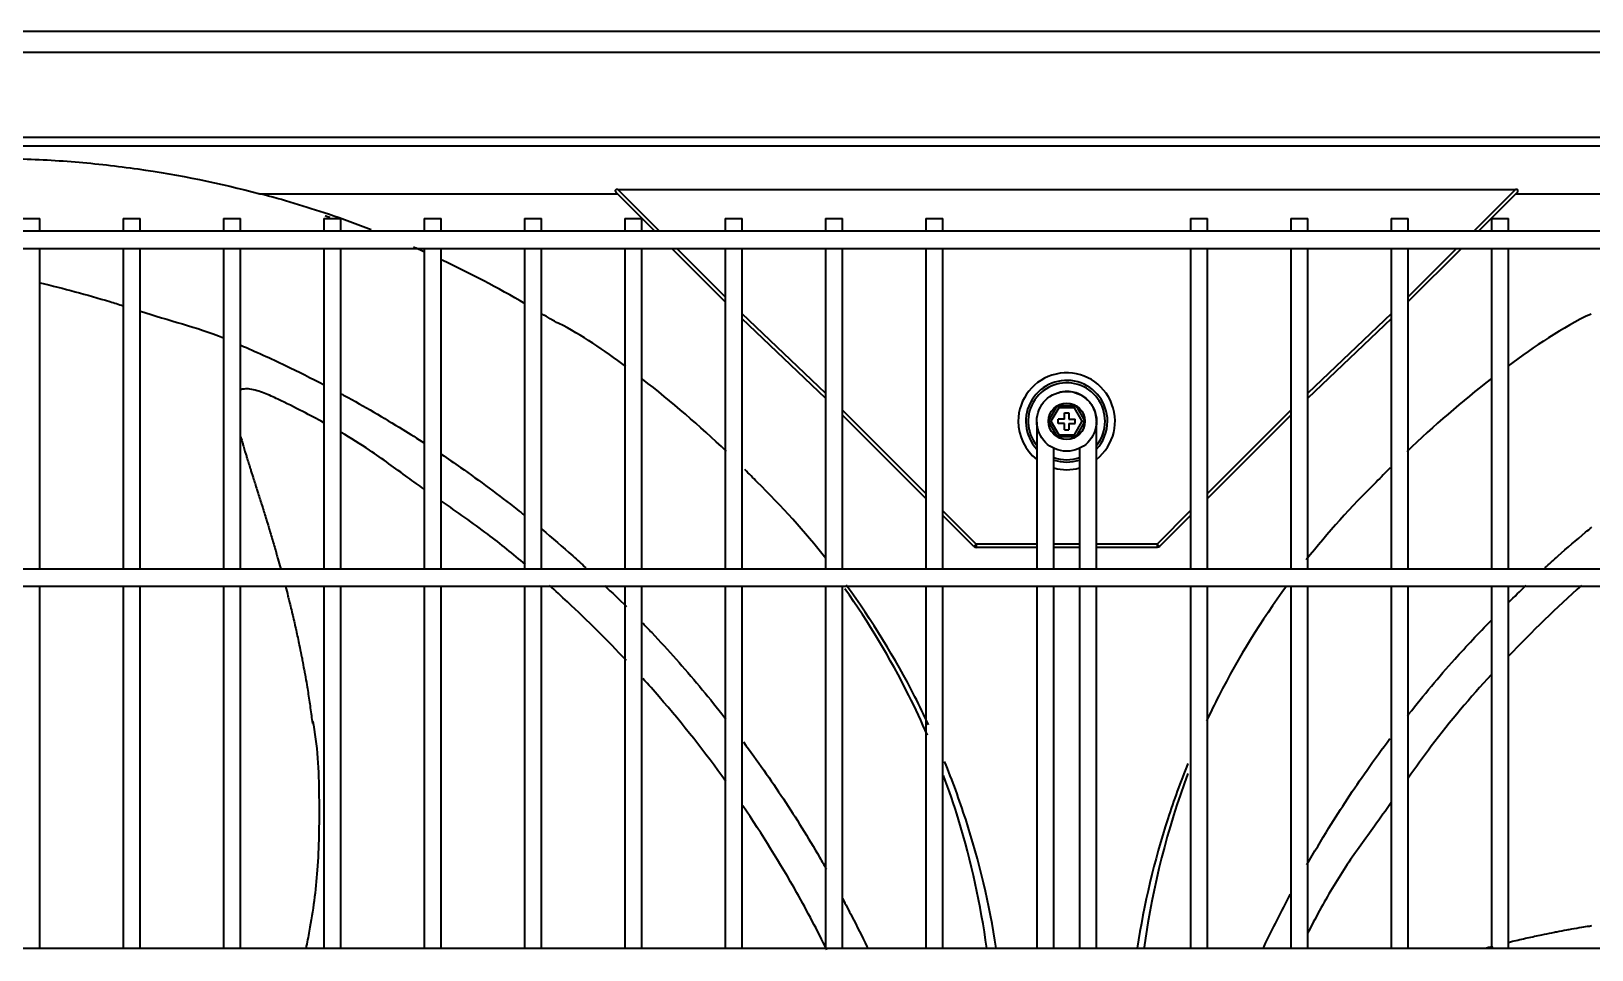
# Model space of a CAD drawing. Extents: x 58467 to 79089, y -33726 to -17391.
# Drawn here: x 78410.26 to 78446.81, y -19275.4 to -19253.9 of the extents above; entities that cross this region are included whole.
import ezdxf

# ---------------------------------------------------------------- set-up
doc = ezdxf.new("R2010")
doc.units = 0
doc.header["$LTSCALE"] = 100
doc.layers.add('+ENTE-ST-DOSEME USTU KONDDRENAJ', color=110, linetype='DOSEMEUSTUKONDENSDRENAJ_LINE', lineweight=40)
doc.linetypes.add('DOSEMEUSTUKONDENSDRENAJ_LINE', pattern='A,300,-40,["CD",Standard,S=15,R=0,X=-35,Y=-7.5],0', length=340)

# ---------------------------------------------------------------- blocks, each defined once
blk = doc.blocks.new('2 KAT SOL')
at = {"color": 3}
for p, q in [((54067.032, -31954.983, -3.539), (54183.081, -31954.983, -3.539)), ((54183.081, -31955.483, -3.539), (54067.032, -31955.483, -3.539)), ((54072.523, -31957.462, -3.539), (54177.681, -31957.462, -3.539)), ((54177.529, -31957.674, -3.539), (54072.675, -31957.674, -3.539)), ((54106.206, -31958.786, -3.539), (54114.576, -31958.786, -3.539)), ((54115.456, -31959.666, -3.539), (54114.556, -31958.766, -3.539)), ((54114.589, -31958.686, -3.539), (54135.615, -31958.686, -3.539)), ((54115.569, -31959.666, -3.539), (54114.589, -31958.686, -3.539)), ((54135.615, -31958.686, -3.539), (54134.635, -31959.666, -3.539)), ((54135.648, -31958.766, -3.539), (54134.748, -31959.666, -3.539)), ((54135.628, -31958.786, -3.539), (54143.998, -31958.786, -3.539)), ((54100.655, -31959.366, -3.539), (54101.055, -31959.366, -3.539)), ((54101.055, -31959.666, -3.539), (54101.055, -31959.366, -3.539)), ((54103.006, -31959.366, -3.539), (54103.006, -31959.666, -3.539)), ((54103.006, -31959.366, -3.539), (54103.406, -31959.366, -3.539)), ((54103.406, -31959.666, -3.539), (54103.406, -31959.366, -3.539)), ((54105.355, -31959.366, -3.539), (54105.355, -31959.666, -3.539)), ((54105.355, -31959.366, -3.539), (54105.755, -31959.366, -3.539)), ((54105.755, -31959.666, -3.539), (54105.755, -31959.366, -3.539)), ((54107.705, -31959.366, -3.539), (54107.705, -31959.666, -3.539)), ((54107.705, -31959.366, -3.539), (54108.105, -31959.366, -3.539)), ((54108.105, -31959.666, -3.539), (54108.105, -31959.366, -3.539)), ((54110.055, -31959.366, -3.539), (54110.055, -31959.666, -3.539)), ((54110.055, -31959.366, -3.539), (54110.455, -31959.366, -3.539)), ((54110.455, -31959.666, -3.539), (54110.455, -31959.366, -3.539)), ((54112.404, -31959.366, -3.539), (54112.404, -31959.666, -3.539)), ((54112.404, -31959.366, -3.539), (54112.804, -31959.366, -3.539)), ((54112.804, -31959.666, -3.539), (54112.804, -31959.366, -3.539)), ((54114.754, -31959.366, -3.539), (54114.754, -31959.666, -3.539)), ((54114.754, -31959.366, -3.539), (54115.154, -31959.366, -3.539)), ((54115.154, -31959.666, -3.539), (54115.154, -31959.366, -3.539)), ((54117.104, -31959.366, -3.539), (54117.104, -31959.666, -3.539)), ((54117.104, -31959.366, -3.539), (54117.503, -31959.366, -3.539)), ((54117.503, -31959.666, -3.539), (54117.503, -31959.366, -3.539)), ((54119.453, -31959.366, -3.539), (54119.453, -31959.666, -3.539)), ((54119.453, -31959.366, -3.539), (54119.853, -31959.366, -3.539)), ((54119.853, -31959.666, -3.539), (54119.853, -31959.366, -3.539)), ((54121.803, -31959.366, -3.539), (54121.803, -31959.666, -3.539)), ((54121.803, -31959.366, -3.539), (54122.203, -31959.366, -3.539)), ((54122.203, -31959.666, -3.539), (54122.203, -31959.366, -3.539)), ((54128.002, -31959.366, -3.539), (54128.002, -31959.666, -3.539)), ((54128.002, -31959.366, -3.539), (54128.402, -31959.366, -3.539)), ((54128.402, -31959.666, -3.539), (54128.402, -31959.366, -3.539)), ((54130.351, -31959.366, -3.539), (54130.351, -31959.666, -3.539)), ((54130.351, -31959.366, -3.539), (54130.751, -31959.366, -3.539)), ((54130.751, -31959.666, -3.539), (54130.751, -31959.366, -3.539)), ((54132.701, -31959.366, -3.539), (54132.701, -31959.666, -3.539)), ((54132.701, -31959.366, -3.539), (54133.101, -31959.366, -3.539)), ((54133.101, -31959.666, -3.539), (54133.101, -31959.366, -3.539)), ((54135.051, -31959.366, -3.539), (54135.051, -31959.666, -3.539)), ((54135.051, -31959.366, -3.539), (54135.451, -31959.366, -3.539)), ((54135.451, -31959.666, -3.539), (54135.451, -31959.366, -3.539)), ((54177.808, -31959.666, -3.539), (54072.353, -31959.666, -3.539)), ((54072.353, -31960.066, -3.539), (54177.808, -31960.066, -3.539)), ((54101.055, -31967.571, -3.539), (54101.055, -31960.066, -3.539)), ((54103.006, -31960.066, -3.539), (54103.006, -31967.571, -3.539)), ((54103.406, -31967.571, -3.539), (54103.406, -31960.066, -3.539)), ((54105.355, -31960.066, -3.539), (54105.355, -31967.571, -3.539)), ((54105.755, -31967.571, -3.539), (54105.755, -31960.066, -3.539)), ((54107.705, -31960.066, -3.539), (54107.705, -31967.571, -3.539)), ((54108.105, -31967.571, -3.539), (54108.105, -31960.066, -3.539)), ((54110.055, -31960.066, -3.539), (54110.055, -31967.571, -3.539)), ((54110.455, -31967.571, -3.539), (54110.455, -31960.066, -3.539)), ((54112.404, -31960.066, -3.539), (54112.404, -31967.571, -3.539)), ((54112.804, -31967.571, -3.539), (54112.804, -31960.066, -3.539)), ((54114.754, -31960.066, -3.539), (54114.754, -31967.571, -3.539)), ((54115.154, -31967.571, -3.539), (54115.154, -31960.066, -3.539)), ((54117.104, -31961.314, -3.539), (54115.856, -31960.066, -3.539)), ((54117.104, -31961.201, -3.539), (54115.969, -31960.066, -3.539)), ((54117.104, -31960.066, -3.539), (54117.104, -31967.571, -3.539)), ((54117.503, -31967.571, -3.539), (54117.503, -31960.066, -3.539)), ((54119.453, -31960.066, -3.539), (54119.453, -31967.571, -3.539)), ((54119.853, -31967.571, -3.539), (54119.853, -31960.066, -3.539)), ((54121.803, -31960.066, -3.539), (54121.803, -31967.571, -3.539)), ((54122.203, -31967.571, -3.539), (54122.203, -31960.066, -3.539)), ((54128.002, -31960.066, -3.539), (54128.002, -31967.571, -3.539)), ((54128.402, -31967.571, -3.539), (54128.402, -31960.066, -3.539)), ((54130.351, -31960.066, -3.539), (54130.351, -31967.571, -3.539)), ((54130.751, -31967.571, -3.539), (54130.751, -31960.066, -3.539)), ((54132.701, -31960.066, -3.539), (54132.701, -31967.571, -3.539)), ((54134.235, -31960.066, -3.539), (54133.101, -31961.2, -3.539)), ((54134.348, -31960.066, -3.539), (54133.101, -31961.313, -3.539)), ((54133.101, -31967.571, -3.539), (54133.101, -31960.066, -3.539)), ((54135.051, -31960.066, -3.539), (54135.051, -31967.571, -3.539)), ((54135.451, -31967.571, -3.539), (54135.451, -31960.066, -3.539)), ((54119.453, -31963.456, -3.539), (54117.503, -31961.6, -3.539)), ((54119.453, -31963.569, -3.539), (54117.504, -31961.714, -3.539)), ((54132.701, -31961.6, -3.539), (54130.751, -31963.455, -3.539)), ((54132.701, -31961.713, -3.539), (54130.751, -31963.569, -3.539)), ((54124.677, -31964.113, -3.539), (54124.889, -31963.745, -3.539)), ((54124.889, -31963.745, -3.539), (54125.314, -31963.745, -3.539)), ((54124.889, -31963.745, -3.539), (54124.918, -31963.795, -3.539)), ((54125.286, -31963.795, -3.539), (54125.314, -31963.745, -3.539)), ((54125.314, -31963.745, -3.539), (54125.527, -31964.113, -3.539)), ((54121.803, -31965.806, -3.539), (54119.853, -31963.856, -3.539)), ((54121.803, -31965.919, -3.539), (54119.853, -31963.969, -3.539)), ((54124.889, -31964.481, -3.539), (54124.677, -31964.113, -3.539)), ((54124.677, -31964.113, -3.539), (54124.735, -31964.113, -3.539)), ((54124.918, -31963.795, -3.539), (54124.735, -31964.113, -3.539)), ((54124.735, -31964.113, -3.539), (54124.918, -31964.431, -3.539)), ((54125.052, -31964.063, -3.539), (54124.902, -31964.063, -3.539)), ((54124.902, -31964.163, -3.539), (54124.902, -31964.063, -3.539)), ((54125.286, -31963.795, -3.539), (54124.918, -31963.795, -3.539)), ((54125.052, -31963.913, -3.539), (54125.152, -31963.913, -3.539)), ((54125.052, -31964.063, -3.539), (54125.052, -31963.913, -3.539)), ((54125.152, -31963.913, -3.539), (54125.152, -31964.063, -3.539)), ((54125.152, -31964.063, -3.539), (54125.302, -31964.063, -3.539)), ((54125.469, -31964.113, -3.539), (54125.286, -31963.795, -3.539)), ((54125.286, -31964.431, -3.539), (54125.469, -31964.113, -3.539)), ((54125.302, -31964.163, -3.539), (54125.302, -31964.063, -3.539)), ((54125.527, -31964.113, -3.539), (54125.314, -31964.481, -3.539)), ((54125.469, -31964.113, -3.539), (54125.527, -31964.113, -3.539)), ((54130.352, -31963.855, -3.539), (54128.402, -31965.805, -3.539)), ((54130.352, -31963.969, -3.539), (54128.402, -31965.918, -3.539)), ((54124.402, -31964.131, -3.539), (54124.402, -31965.506, -3.539)), ((54124.889, -31964.481, -3.539), (54124.918, -31964.431, -3.539)), ((54125.314, -31964.481, -3.539), (54124.889, -31964.481, -3.539)), ((54125.052, -31964.163, -3.539), (54124.902, -31964.163, -3.539)), ((54124.918, -31964.431, -3.539), (54125.286, -31964.431, -3.539)), ((54125.052, -31964.313, -3.539), (54125.052, -31964.163, -3.539)), ((54125.052, -31964.313, -3.539), (54125.152, -31964.313, -3.539)), ((54125.152, -31964.163, -3.539), (54125.152, -31964.313, -3.539)), ((54125.152, -31964.163, -3.539), (54125.302, -31964.163, -3.539)), ((54125.286, -31964.431, -3.539), (54125.314, -31964.481, -3.539)), ((54125.802, -31965.506, -3.539), (54125.802, -31964.127, -3.539)), ((54124.802, -31965.506, -3.539), (54124.802, -31964.745, -3.539)), ((54125.402, -31964.745, -3.539), (54125.402, -31965.506, -3.539)), ((54124.402, -31965.506, -3.539), (54124.402, -31965.788, -3.539)), ((54124.802, -31965.788, -3.539), (54124.802, -31965.506, -3.539)), ((54125.402, -31965.298, -3.539), (54125.402, -31967.571, -3.539)), ((54125.802, -31967.571, -3.539), (54125.802, -31965.298, -3.539)), ((54124.402, -31965.788, -3.539), (54124.402, -31966.154, -3.539)), ((54124.402, -31965.788, -3.539), (54124.402, -31965.788, -3.539)), ((54124.802, -31966.154, -3.539), (54124.802, -31965.788, -3.539)), ((54125.402, -31965.788, -3.539), (54125.402, -31966.154, -3.539)), ((54125.802, -31966.154, -3.539), (54125.802, -31965.788, -3.539)), ((54122.985, -31966.988, -3.539), (54122.203, -31966.206, -3.539)), ((54122.929, -31967.045, -3.539), (54122.203, -31966.319, -3.539)), ((54124.402, -31966.154, -3.539), (54124.402, -31966.437, -3.539)), ((54124.402, -31966.154, -3.539), (54124.402, -31966.154, -3.539)), ((54124.802, -31966.437, -3.539), (54124.802, -31966.154, -3.539)), ((54128.002, -31966.205, -3.539), (54127.219, -31966.988, -3.539)), ((54128.002, -31966.318, -3.539), (54127.275, -31967.045, -3.539)), ((54124.402, -31966.437, -3.539), (54124.402, -31967.571, -3.539)), ((54124.802, -31967.571, -3.539), (54124.802, -31966.437, -3.539)), ((54122.929, -31967.045, -3.539), (54122.985, -31966.988, -3.539)), ((54124.402, -31966.988, -3.539), (54122.985, -31966.988, -3.539)), ((54122.985, -31966.988, -3.539), (54122.985, -31967.068, -3.539)), ((54125.402, -31966.988, -3.539), (54124.802, -31966.988, -3.539)), ((54127.219, -31966.988, -3.539), (54125.802, -31966.988, -3.539)), ((54127.219, -31966.988, -3.539), (54127.219, -31967.068, -3.539)), ((54127.219, -31966.988, -3.539), (54127.275, -31967.045, -3.539)), ((54124.402, -31967.068, -3.539), (54122.985, -31967.068, -3.539)), ((54125.402, -31967.068, -3.539), (54124.802, -31967.068, -3.539)), ((54127.219, -31967.068, -3.539), (54125.802, -31967.068, -3.539)), ((54184.216, -31967.571, -3.539), (54065.854, -31967.571, -3.539)), ((54065.854, -31967.971, -3.539), (54184.216, -31967.971, -3.539)), ((54101.055, -31976.45, -3.539), (54101.055, -31967.971, -3.539)), ((54103.006, -31967.971, -3.539), (54103.006, -31976.45, -3.539)), ((54103.406, -31976.45, -3.539), (54103.406, -31967.971, -3.539)), ((54105.355, -31967.971, -3.539), (54105.355, -31976.45, -3.539)), ((54105.755, -31976.45, -3.539), (54105.755, -31967.971, -3.539)), ((54107.705, -31967.971, -3.539), (54107.705, -31976.45, -3.539)), ((54108.105, -31976.45, -3.539), (54108.105, -31967.971, -3.539)), ((54110.055, -31967.971, -3.539), (54110.055, -31976.45, -3.539)), ((54110.455, -31976.45, -3.539), (54110.455, -31967.971, -3.539)), ((54112.404, -31967.971, -3.539), (54112.404, -31976.45, -3.539)), ((54112.804, -31976.45, -3.539), (54112.804, -31967.971, -3.539)), ((54114.754, -31967.971, -3.539), (54114.754, -31976.45, -3.539)), ((54115.154, -31976.45, -3.539), (54115.154, -31967.971, -3.539)), ((54117.104, -31967.971, -3.539), (54117.104, -31976.45, -3.539)), ((54117.503, -31976.45, -3.539), (54117.503, -31967.971, -3.539)), ((54119.453, -31967.971, -3.539), (54119.453, -31976.45, -3.539)), ((54119.853, -31976.45, -3.539), (54119.853, -31967.971, -3.539)), ((54121.803, -31967.971, -3.539), (54121.803, -31976.45, -3.539)), ((54122.203, -31976.45, -3.539), (54122.203, -31967.971, -3.539)), ((54124.402, -31967.971, -3.539), (54124.402, -31976.45, -3.539)), ((54124.802, -31976.45, -3.539), (54124.802, -31967.971, -3.539)), ((54125.402, -31967.971, -3.539), (54125.402, -31976.449, -3.539)), ((54125.802, -31976.449, -3.539), (54125.802, -31967.971, -3.539)), ((54128.002, -31967.971, -3.539), (54128.002, -31976.45, -3.539)), ((54128.402, -31976.45, -3.539), (54128.402, -31967.971, -3.539)), ((54130.351, -31967.971, -3.539), (54130.351, -31976.45, -3.539)), ((54130.751, -31976.45, -3.539), (54130.751, -31967.971, -3.539)), ((54132.701, -31967.971, -3.539), (54132.701, -31976.45, -3.539)), ((54133.101, -31976.45, -3.539), (54133.101, -31967.971, -3.539)), ((54135.051, -31967.971, -3.539), (54135.051, -31976.45, -3.539)), ((54135.451, -31976.45, -3.539), (54135.451, -31967.971, -3.539)), ((54184.216, -31976.45, -3.539), (54065.854, -31976.45, -3.539))]:
    blk.add_line(p, q, dxfattribs=at)
for radius in [0.7, 0.425, 0.425]:
    blk.add_circle((54125.102, -31964.113, -3.539), radius, dxfattribs=at)
for centre, radius, start, end in [((54125.102, -31964.113, -3.539), 1.133, 308.1431, 180), ((54125.102, -31964.113, -3.539), 0.956, 0, 222.9805), ((54125.102, -31964.113, -3.539), 0.9, 0, 218.9644), ((54125.102, -31964.113, -3.539), 1.133, 180, 231.8625), ((54125.102, -31964.113, -3.539), 0.9, 321.0412, 0), ((54125.102, -31964.113, -3.539), 0.956, 317.0194, 0), ((54125.102, -31964.113, -3.539), 0.9, 250.5432, 289.4569), ((54125.102, -31964.113, -3.539), 0.956, 251.7356, 288.2642), ((54125.102, -31964.113, -3.539), 1.133, 254.6607, 285.3394), ((54122.985, -31966.988, -3.539), 0.08, 225, 270)]:
    blk.add_arc(centre, radius, start, end, dxfattribs=at)
at = {"color": 3, "extrusion": (0, 0, -1)}
blk.add_arc((-54127.219, -31966.988, 3.539), 0.08, 225, 270, dxfattribs=at)
at = {"color": 3}
for centre, major_axis, start_param, end_param in [((54114.669, -31958.766, -3.539), (0.137, -0.057), 2.356194, 3.926991), ((54135.535, -31958.766, -3.539), (0.137, 0.057), -0.785398, 0.785398)]:
    blk.add_ellipse(centre, major_axis=major_axis, ratio=0.414214, start_param=start_param, end_param=end_param, dxfattribs=at)
for points, knots in [([(54094.406, -31957.887, -3.539), (54095.403, -31957.893, -3.539), (54096.4, -31957.903, -3.539), (54097.896, -31957.922, -3.539), (54098.394, -31957.929, -3.539), (54099.391, -31957.946, -3.539), (54099.889, -31957.953, -3.539), (54100.886, -31957.977, -3.539), (54101.385, -31958.001, -3.539), (54102.375, -31958.082, -3.539), (54102.864, -31958.138, -3.539), (54104.319, -31958.346, -3.539), (54105.271, -31958.54, -3.539), (54106.206, -31958.786, -3.539)], [0, 0, 0, 0, 0.25, 0.25, 0.375, 0.375, 0.5, 0.5, 0.625, 0.625, 0.75, 0.75, 1, 1, 1, 1]), ([(54101.063, -31960.873, -3.539), (54101.611, -31961.003, -3.539), (54102.261, -31961.178, -3.539), (54102.905, -31961.376, -3.539), (54103.009, -31961.408, -3.539)], [0, 0, 0, 0, 0.838104, 1, 1, 1, 1]), ([(54114.779, -31962.829, -3.539), (54114.269, -31962.449, -3.539), (54113.745, -31962.089, -3.539), (54113.076, -31961.759, -3.539), (54112.944, -31961.677, -3.539), (54112.811, -31961.596, -3.539)], [0, 0, 0, 0, 0.803702, 0.803702, 1, 1, 1, 1]), ([(54105.761, -31962.333, -3.539), (54106.113, -31962.484, -3.539), (54106.768, -31962.781, -3.539), (54107.412, -31963.102, -3.539), (54107.711, -31963.257, -3.539)], [0, 0, 0, 0, 0.53182, 1, 1, 1, 1]), ([(54107.706, -31964.146, -3.539), (54107.543, -31964.058, -3.539), (54107.188, -31963.872, -3.539), (54106.725, -31963.639, -3.539), (54106.313, -31963.449, -3.539), (54106.042, -31963.36, -3.539), (54105.849, -31963.352, -3.539), (54105.78, -31963.367, -3.539), (54105.754, -31963.377, -3.539)], [0, 0, 0, 0, 0.264162, 0.571071, 0.733206, 0.891725, 0.957075, 1, 1, 1, 1]), ([(54108.108, -31963.468, -3.539), (54108.134, -31963.482, -3.539), (54108.623, -31963.748, -3.539), (54109.279, -31964.128, -3.539), (54109.895, -31964.518, -3.539), (54110.064, -31964.627, -3.539)], [0, 0, 0, 0, 0.038243, 0.734735, 1, 1, 1, 1]), ([(54125.802, -31964.113, -3.539), (54125.801, -31964.051, -3.539), (54125.787, -31963.939, -3.539), (54125.711, -31963.744, -3.539), (54125.569, -31963.572, -3.539), (54125.381, -31963.462, -3.539), (54125.197, -31963.412, -3.539), (54125.038, -31963.411, -3.539), (54124.937, -31963.44, -3.539), (54124.901, -31963.455, -3.539)], [0, 0, 0, 0, 0.137285, 0.262147, 0.473488, 0.63553, 0.754235, 0.906368, 1, 1, 1, 1]), ([(54105.75, -31964.448, -3.539), (54105.755, -31964.466, -3.539), (54105.771, -31964.521, -3.539), (54105.795, -31964.604, -3.539), (54105.826, -31964.711, -3.539), (54105.855, -31964.806, -3.539), (54105.884, -31964.903, -3.539), (54105.915, -31965.002, -3.539), (54105.951, -31965.117, -3.539), (54105.988, -31965.235, -3.539), (54106.021, -31965.34, -3.539), (54106.055, -31965.446, -3.539), (54106.094, -31965.569, -3.539), (54106.134, -31965.695, -3.539), (54106.173, -31965.818, -3.539), (54106.213, -31965.946, -3.539), (54106.254, -31966.076, -3.539), (54106.296, -31966.208, -3.539), (54106.337, -31966.343, -3.539), (54106.379, -31966.479, -3.539), (54106.421, -31966.617, -3.539), (54106.463, -31966.755, -3.539), (54106.509, -31966.911, -3.539), (54106.555, -31967.068, -3.539), (54106.596, -31967.209, -3.539), (54106.641, -31967.368, -3.539), (54106.673, -31967.483, -3.539), (54106.695, -31967.562, -3.539), (54106.697, -31967.57, -3.539)], [0, 0, 0, 0, 0.021221, 0.066801, 0.097188, 0.142768, 0.173155, 0.203541, 0.249122, 0.294702, 0.325088, 0.355475, 0.401055, 0.446635, 0.477022, 0.522602, 0.568182, 0.598569, 0.644149, 0.689729, 0.720116, 0.765696, 0.811276, 0.856856, 0.902436, 0.932823, 0.993597, 1, 1, 1, 1]), ([(54110.059, -31965.703, -3.539), (54109.93, -31965.612, -3.539), (54109.503, -31965.311, -3.539), (54108.872, -31964.839, -3.539), (54108.337, -31964.507, -3.539), (54108.111, -31964.375, -3.539)], [0, 0, 0, 0, 0.202389, 0.669659, 1, 1, 1, 1]), ([(54110.457, -31964.886, -3.539), (54110.608, -31964.987, -3.539), (54111.213, -31965.401, -3.539), (54111.863, -31965.884, -3.539), (54112.355, -31966.274, -3.539), (54112.414, -31966.321, -3.539)], [0, 0, 0, 0, 0.224879, 0.906883, 1, 1, 1, 1]), ([(54112.429, -31967.466, -3.539), (54112.142, -31967.223, -3.539), (54111.505, -31966.71, -3.539), (54110.829, -31966.239, -3.539), (54110.463, -31965.984, -3.539)], [0, 0, 0, 0, 0.462065, 1, 1, 1, 1]), ([(54112.81, -31966.642, -3.539), (54113.055, -31966.845, -3.539), (54113.403, -31967.144, -3.539), (54113.742, -31967.452, -3.539), (54113.844, -31967.547, -3.539)], [0, 0, 0, 0, 0.695118, 1, 1, 1, 1]), ([(54136.299, -31967.545, -3.539), (54136.403, -31967.451, -3.539), (54136.718, -31967.168, -3.539), (54137.085, -31966.851, -3.539), (54137.351, -31966.631, -3.539), (54137.398, -31966.592, -3.539)], [0, 0, 0, 0, 0.288093, 0.872679, 1, 1, 1, 1]), ([(54106.805, -31967.971, -3.539), (54106.806, -31967.975, -3.539), (54106.826, -31968.052, -3.539), (54106.856, -31968.166, -3.539), (54106.898, -31968.334, -3.539), (54106.935, -31968.486, -3.539), (54106.977, -31968.658, -3.539), (54107.017, -31968.832, -3.539), (54107.056, -31969.005, -3.539), (54107.094, -31969.177, -3.539), (54107.135, -31969.37, -3.539), (54107.17, -31969.543, -3.539), (54107.208, -31969.736, -3.539), (54107.237, -31969.892, -3.539), (54107.272, -31970.086, -3.539), (54107.303, -31970.262, -3.539), (54107.335, -31970.459, -3.539), (54107.363, -31970.639, -3.539), (54107.389, -31970.82, -3.539), (54107.414, -31971.003, -3.539), (54107.43, -31971.124, -3.539), (54107.438, -31971.184, -3.539)], [0, 0, 0, 0, 0.003613, 0.076073, 0.112302, 0.166647, 0.220991, 0.275335, 0.32968, 0.384024, 0.438368, 0.510827, 0.547057, 0.619516, 0.655746, 0.728205, 0.782549, 0.836893, 0.891238, 0.945582, 1, 1, 1, 1]), ([(54114.79, -31969.713, -3.539), (54114.349, -31969.245, -3.539), (54113.756, -31968.656, -3.539), (54113.133, -31968.083, -3.539), (54112.992, -31967.957, -3.539)], [0, 0, 0, 0, 0.777017, 1, 1, 1, 1]), ([(54121.841, -31971.463, -3.539), (54121.704, -31971.147, -3.539), (54121.559, -31970.835, -3.539), (54120.971, -31969.659, -3.539), (54120.472, -31968.829, -3.539), (54119.91, -31968.037, -3.539)], [0, 0, 0, 0, 0.260427, 0.260427, 1, 1, 1, 1]), ([(54121.869, -31971.217, -3.539), (54121.767, -31970.997, -3.539), (54121.66, -31970.778, -3.539), (54121.085, -31969.654, -3.539), (54120.543, -31968.775, -3.539), (54119.942, -31967.952, -3.539)], [0, 0, 0, 0, 0.192969, 0.192969, 1, 1, 1, 1]), ([(54130.248, -31967.969, -3.539), (54129.658, -31968.779, -3.539), (54129.131, -31969.635, -3.539), (54128.568, -31970.731, -3.539), (54128.472, -31970.927, -3.539), (54128.379, -31971.124, -3.539)], [0, 0, 0, 0, 0.823029, 0.823029, 1, 1, 1, 1]), ([(54115.169, -31968.835, -3.539), (54115.241, -31968.909, -3.539), (54115.508, -31969.187, -3.539), (54115.956, -31969.678, -3.539), (54116.504, -31970.312, -3.539), (54116.888, -31970.784, -3.539), (54117.091, -31971.043, -3.539), (54117.123, -31971.084, -3.539)], [0, 0, 0, 0, 0.10453, 0.387673, 0.668723, 0.947676, 1, 1, 1, 1]), ([(54133.083, -31971.006, -3.539), (54133.095, -31970.991, -3.539), (54133.451, -31970.539, -3.539), (54134.085, -31969.778, -3.539), (54134.753, -31969.073, -3.539), (54135.04, -31968.774, -3.539)], [0, 0, 0, 0, 0.019072, 0.581193, 1, 1, 1, 1]), ([(54117.119, -31972.541, -3.539), (54116.636, -31971.868, -3.539), (54116, -31971.059, -3.539), (54115.307, -31970.276, -3.539), (54115.177, -31970.133, -3.539)], [0, 0, 0, 0, 0.816114, 1, 1, 1, 1]), ([(54135.044, -31970.046, -3.539), (54134.556, -31970.577, -3.539), (54133.883, -31971.364, -3.539), (54133.277, -31972.214, -3.539), (54133.098, -31972.468, -3.539)], [0, 0, 0, 0, 0.70386, 1, 1, 1, 1]), ([(54107.444, -31971.132, -3.539), (54107.45, -31971.162, -3.539), (54107.568, -31971.775, -3.539), (54107.604, -31972.945, -3.539), (54107.586, -31974.558, -3.539), (54107.436, -31975.71, -3.539), (54107.312, -31976.317, -3.539), (54107.282, -31976.452, -3.539)], [0, 0, 0, 0, 0.017033, 0.353101, 0.655124, 0.923021, 1, 1, 1, 1]), ([(54117.531, -31971.619, -3.539), (54117.694, -31971.837, -3.539), (54118.012, -31972.277, -3.539), (54118.469, -31972.948, -3.539), (54118.904, -31973.628, -3.539), (54119.236, -31974.179, -3.539), (54119.423, -31974.504, -3.539), (54119.477, -31974.598, -3.539)], [0, 0, 0, 0, 0.229373, 0.457693, 0.68426, 0.909075, 1, 1, 1, 1]), ([(54130.726, -31974.498, -3.539), (54130.893, -31974.206, -3.539), (54131.342, -31973.453, -3.539), (54131.994, -31972.467, -3.539), (54132.491, -31971.783, -3.539), (54132.674, -31971.539, -3.539)], [0, 0, 0, 0, 0.284794, 0.741705, 1, 1, 1, 1]), ([(54123.452, -31976.447, -3.539), (54123.294, -31975.42, -3.539), (54123.054, -31974.407, -3.539), (54122.59, -31972.973, -3.539), (54122.425, -31972.522, -3.539), (54122.244, -31972.077, -3.539)], [0, 0, 0, 0, 0.681342, 0.681342, 1, 1, 1, 1]), ([(54127.94, -31972.127, -3.539), (54127.768, -31972.553, -3.539), (54127.611, -31972.985, -3.539), (54127.152, -31974.404, -3.539), (54126.912, -31975.411, -3.539), (54126.753, -31976.443, -3.539)], [0, 0, 0, 0, 0.306385, 0.306385, 1, 1, 1, 1]), ([(54123.23, -31976.448, -3.539), (54123.092, -31975.429, -3.539), (54122.873, -31974.424, -3.539), (54122.463, -31973.089, -3.539), (54122.346, -31972.746, -3.539), (54122.22, -31972.405, -3.539)], [0, 0, 0, 0, 0.742253, 0.742253, 1, 1, 1, 1]), ([(54127.941, -31972.36, -3.539), (54127.457, -31973.652, -3.539), (54127.119, -31974.989, -3.539), (54126.922, -31976.394, -3.539), (54126.919, -31976.42, -3.539), (54126.915, -31976.446, -3.539)], [0, 0, 0, 0, 0.981495, 0.981495, 1, 1, 1, 1]), ([(54119.486, -31976.483, -3.539), (54119.266, -31976.036, -3.539), (54118.668, -31974.902, -3.539), (54117.975, -31973.783, -3.539), (54117.519, -31973.114, -3.539)], [0, 0, 0, 0, 0.392123, 1, 1, 1, 1]), ([(54132.703, -31973.036, -3.539), (54132.574, -31973.22, -3.539), (54132.236, -31973.704, -3.539), (54131.644, -31974.496, -3.539), (54131.146, -31975.33, -3.539), (54130.859, -31975.875, -3.539), (54130.758, -31976.073, -3.539), (54130.751, -31976.086, -3.539)], [0, 0, 0, 0, 0.188637, 0.492926, 0.817568, 0.9884, 1, 1, 1, 1]), ([(54119.855, -31975.285, -3.539), (54119.929, -31975.424, -3.539), (54120.123, -31975.795, -3.539), (54120.314, -31976.18, -3.539), (54120.431, -31976.425, -3.539), (54120.435, -31976.435, -3.539)], [0, 0, 0, 0, 0.36828, 0.975008, 1, 1, 1, 1]), ([(54129.71, -31976.435, -3.539), (54129.715, -31976.425, -3.539), (54129.917, -31976.001, -3.539), (54130.13, -31975.582, -3.539), (54130.347, -31975.179, -3.539)], [0, 0, 0, 0, 0.023633, 1, 1, 1, 1]), ([(54135.448, -31976.307, -3.539), (54135.479, -31976.3, -3.539), (54135.568, -31976.279, -3.539), (54135.715, -31976.244, -3.539), (54135.889, -31976.205, -3.539), (54136.061, -31976.167, -3.539), (54136.253, -31976.127, -3.539), (54136.427, -31976.091, -3.539), (54136.62, -31976.053, -3.539), (54136.775, -31976.024, -3.539), (54136.97, -31975.989, -3.539), (54137.146, -31975.959, -3.539), (54137.303, -31975.933, -3.539), (54137.381, -31975.921, -3.539), (54137.4, -31975.918, -3.539)], [0, 0, 0, 0, 0.04892, 0.138223, 0.227526, 0.316829, 0.406131, 0.525202, 0.584737, 0.703807, 0.763342, 0.882413, 0.971716, 1, 1, 1, 1])]:
    blk.add_open_spline(points, degree=3, knots=knots, dxfattribs=at)
for points in [[(54107.811, -31959.268, -3.539), (54107.281, -31959.09, -3.539), (54106.746, -31958.929, -3.539), (54106.206, -31958.786, -3.539)], [(54107.855, -31959.347, -3.539), (54107.815, -31959.333, -3.539), (54107.776, -31959.32, -3.539), (54107.736, -31959.307, -3.539)], [(54108.811, -31959.63, -3.539), (54108.481, -31959.502, -3.539), (54108.148, -31959.382, -3.539), (54107.811, -31959.268, -3.539)], [(54110.064, -31960.152, -3.539), (54109.977, -31960.112, -3.539), (54109.89, -31960.074, -3.539), (54109.802, -31960.036, -3.539)], [(54112.42, -31961.363, -3.539), (54111.78, -31960.99, -3.539), (54111.125, -31960.646, -3.539), (54110.456, -31960.332, -3.539)], [(54103.414, -31961.538, -3.539), (54104.07, -31961.755, -3.539), (54104.718, -31961.9, -3.539), (54105.357, -31962.163, -3.539)], [(54137.382, -31961.603, -3.539), (54136.709, -31961.918, -3.539), (54136.059, -31962.357, -3.539), (54135.432, -31962.824, -3.539)], [(54117.133, -31964.819, -3.539), (54116.507, -31964.221, -3.539), (54115.852, -31963.656, -3.539), (54115.169, -31963.126, -3.539)], [(54135.049, -31963.115, -3.539), (54134.36, -31963.649, -3.539), (54133.699, -31964.219, -3.539), (54133.066, -31964.825, -3.539)], [(54132.681, -31965.201, -3.539), (54132.57, -31965.312, -3.539), (54132.46, -31965.424, -3.539), (54132.35, -31965.537, -3.539)], [(54117.854, -31965.537, -3.539), (54117.759, -31965.438, -3.539), (54117.663, -31965.341, -3.539), (54117.566, -31965.243, -3.539)], [(54119.463, -31967.324, -3.539), (54118.966, -31966.698, -3.539), (54118.429, -31966.102, -3.539), (54117.854, -31965.537, -3.539)], [(54132.35, -31965.537, -3.539), (54131.762, -31966.115, -3.539), (54131.216, -31966.722, -3.539), (54130.712, -31967.359, -3.539)], [(54114.278, -31967.955, -3.539), (54114.45, -31968.119, -3.539), (54114.621, -31968.284, -3.539), (54114.792, -31968.449, -3.539)], [(54137.162, -31967.954, -3.539), (54136.574, -31968.479, -3.539), (54136.001, -31969.035, -3.539), (54135.444, -31969.619, -3.539)], [(54135.447, -31968.357, -3.539), (54135.585, -31968.222, -3.539), (54135.724, -31968.086, -3.539), (54135.864, -31967.952, -3.539)], [(54134.884, -31976.449, -3.539), (54134.949, -31976.432, -3.539), (54135.015, -31976.415, -3.539), (54135.082, -31976.398, -3.539)]]:
    blk.add_open_spline(points, degree=3, dxfattribs=at)

msp = doc.modelspace()

# ---------------------------------------------------------------- block references
at = {"layer": '+ENTE-ST-DOSEME USTU KONDDRENAJ', "color": 3, "linetype": 'Continuous'}
msp.add_blockref('2 KAT SOL', (24309.411, 12701.082), dxfattribs=at)

doc.saveas('drawing.dxf')
